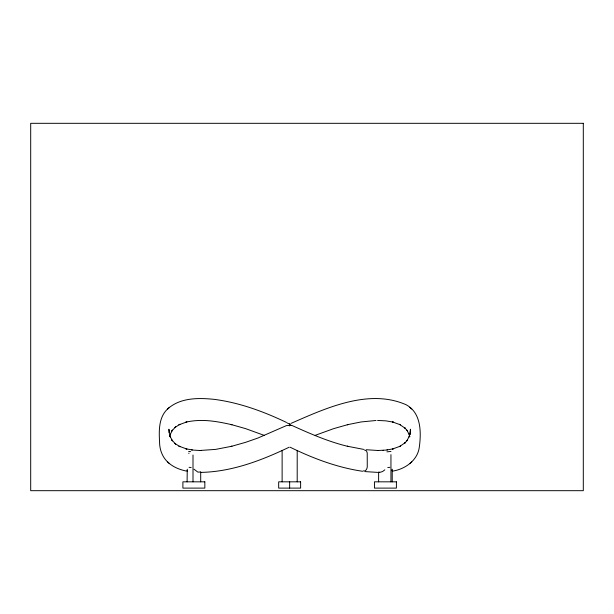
<?xml version="1.0" encoding="UTF-8"?>
<svg xmlns="http://www.w3.org/2000/svg" width="614" height="614" viewBox="0 0 614 614"><rect width="100%" height="100%" fill="white"/><g stroke="black" fill="none" stroke-linecap="round" stroke-linejoin="round"><path stroke-width="0.92" d="M410.398 429.209L410.236 432.356M289.524 425.863L289.371 424.013M392.054 470.746L392.085 469.165M410.367 431.228L409.062 436.976M188.859 453.516L188.966 453.063M289.708 425.679L289.892 423.99M169.817 435.349L172.457 430.069L171.813 430.997L175.681 426.837L174.829 427.59L179.925 424.274L178.92 424.804L186.917 421.895L185.819 422.163C201.4 418.671 215.491 421.02 232 424.734L231.278 424.558M409.461 435.917L406.859 440.89M290.008 425.249L290.253 424.681L289.762 424.681M187.247 469.219L187.101 481.829M200.287 472.02L197.831 472.105L193.993 469.173M407.504 439.962L404.718 443.154L405.194 442.732M168.428 408.272C158.696 416.315 158.873 430.345 159.563 441.75C159.494 449.54 162.426 457.545 168.428 462.687M392.799 471.091C405.086 469.111 417.382 460.538 419.262 447.529C421.296 432.716 421.442 412.846 406.1 404.741C368.53 388.171 325.32 408.456 290.952 423.407M168.666 408.057C181.153 397.58 198.829 397.788 214.179 399.353C239.445 402.607 263.621 411.541 286.508 422.455M167.584 409.024L169.51 407.305M405.562 442.402L399.392 446.685M409.799 463.654L410.651 462.902M410.881 462.687L411.733 461.935M384.824 469.833L382.56 471.56L379.736 472.381M399.722 446.501L400.336 446.178M289.156 447.215C261.587 460.416 232 471.782 201.07 472.389M400.389 446.155L392.384 449.064M315.189 435.341L333.709 428.626L348.391 424.466L347.294 424.734L361.055 421.956L376.021 420.49M230.91 446.493L245.6 442.333L257.857 438.058L286.393 425.609L291.282 425.333M231.278 446.401L231.954 446.232L215.621 449.394L199.773 450.499L201.484 450.507M392.53 449.026L393.405 448.811L385.845 450.108L377.564 450.507M390.98 451.42L386.897 451.85M364.409 449.924L366.527 450.945L367.226 452.932L367.264 466.602C367.272 468.635 365.675 471.836 363.227 470.9M387.764 467.507L389.829 467.323M377.694 450.507L378.14 450.507M289.371 423.929L287.183 422.977M291.658 425.333C310.001 433.622 328.674 441.842 348.391 446.493L347.294 446.224L363.672 449.394M191.53 449.978L192.335 449.978M386.958 449.978L387.411 449.978M383.052 450.361L383.596 450.361M377.656 472.389L365.115 471.598M377.564 420.452L385.845 420.851L393.474 422.163L392.53 421.933M378.147 450.507L366.243 449.724M199.849 450.499L193.456 450.108L185.819 448.796L186.917 449.064L178.92 446.155L179.925 446.685L174.829 443.369L175.681 444.122L171.813 439.962L172.457 440.89L169.863 435.917L170.262 436.976L168.927 429.209L168.927 432.793M189.081 467.323L191.154 467.507M188.636 451.413L190.639 451.658M362.544 471.268C337.239 467.546 313.04 458.389 290.146 447.215M186.502 471.091C179.58 469.687 172.703 466.939 167.584 461.935M230.91 424.466L245.6 428.626L264.112 435.341M392.384 421.895L400.389 424.804L399.722 424.458M379.675 472.373L378.922 471.943M399.392 424.274L405.562 428.549M409.799 407.305L410.651 408.057M410.881 408.272L411.733 409.024M405.194 428.227L404.733 427.812L407.504 430.997M168.666 462.902L169.51 463.654M187.646 471.184L187.101 470.347M406.859 430.069L409.461 435.042M409.062 433.983L409.876 436.761M410.382 429.785L410.382 434.528M392.223 469.979L392.223 481.829M390.949 454.644L390.949 481.829M378.623 472.243L378.623 481.829M297.199 450.645L297.199 481.829M289.647 481.829L289.647 488.107M282.125 450.453L282.125 481.829M200.701 471.813L200.701 481.829M193.003 455.028L193.003 481.829M583.3 123.314L30.7 123.314L30.7 490.686L583.3 490.686L583.3 123.314M204.838 481.829L182.895 481.829L182.895 488.107L204.838 488.107L204.838 481.829M300.622 481.829L278.672 481.829L278.672 488.107L300.622 488.107L300.622 481.829M396.398 481.829L374.448 481.829L374.448 488.107L396.398 488.107L396.398 481.829"/></g></svg>
